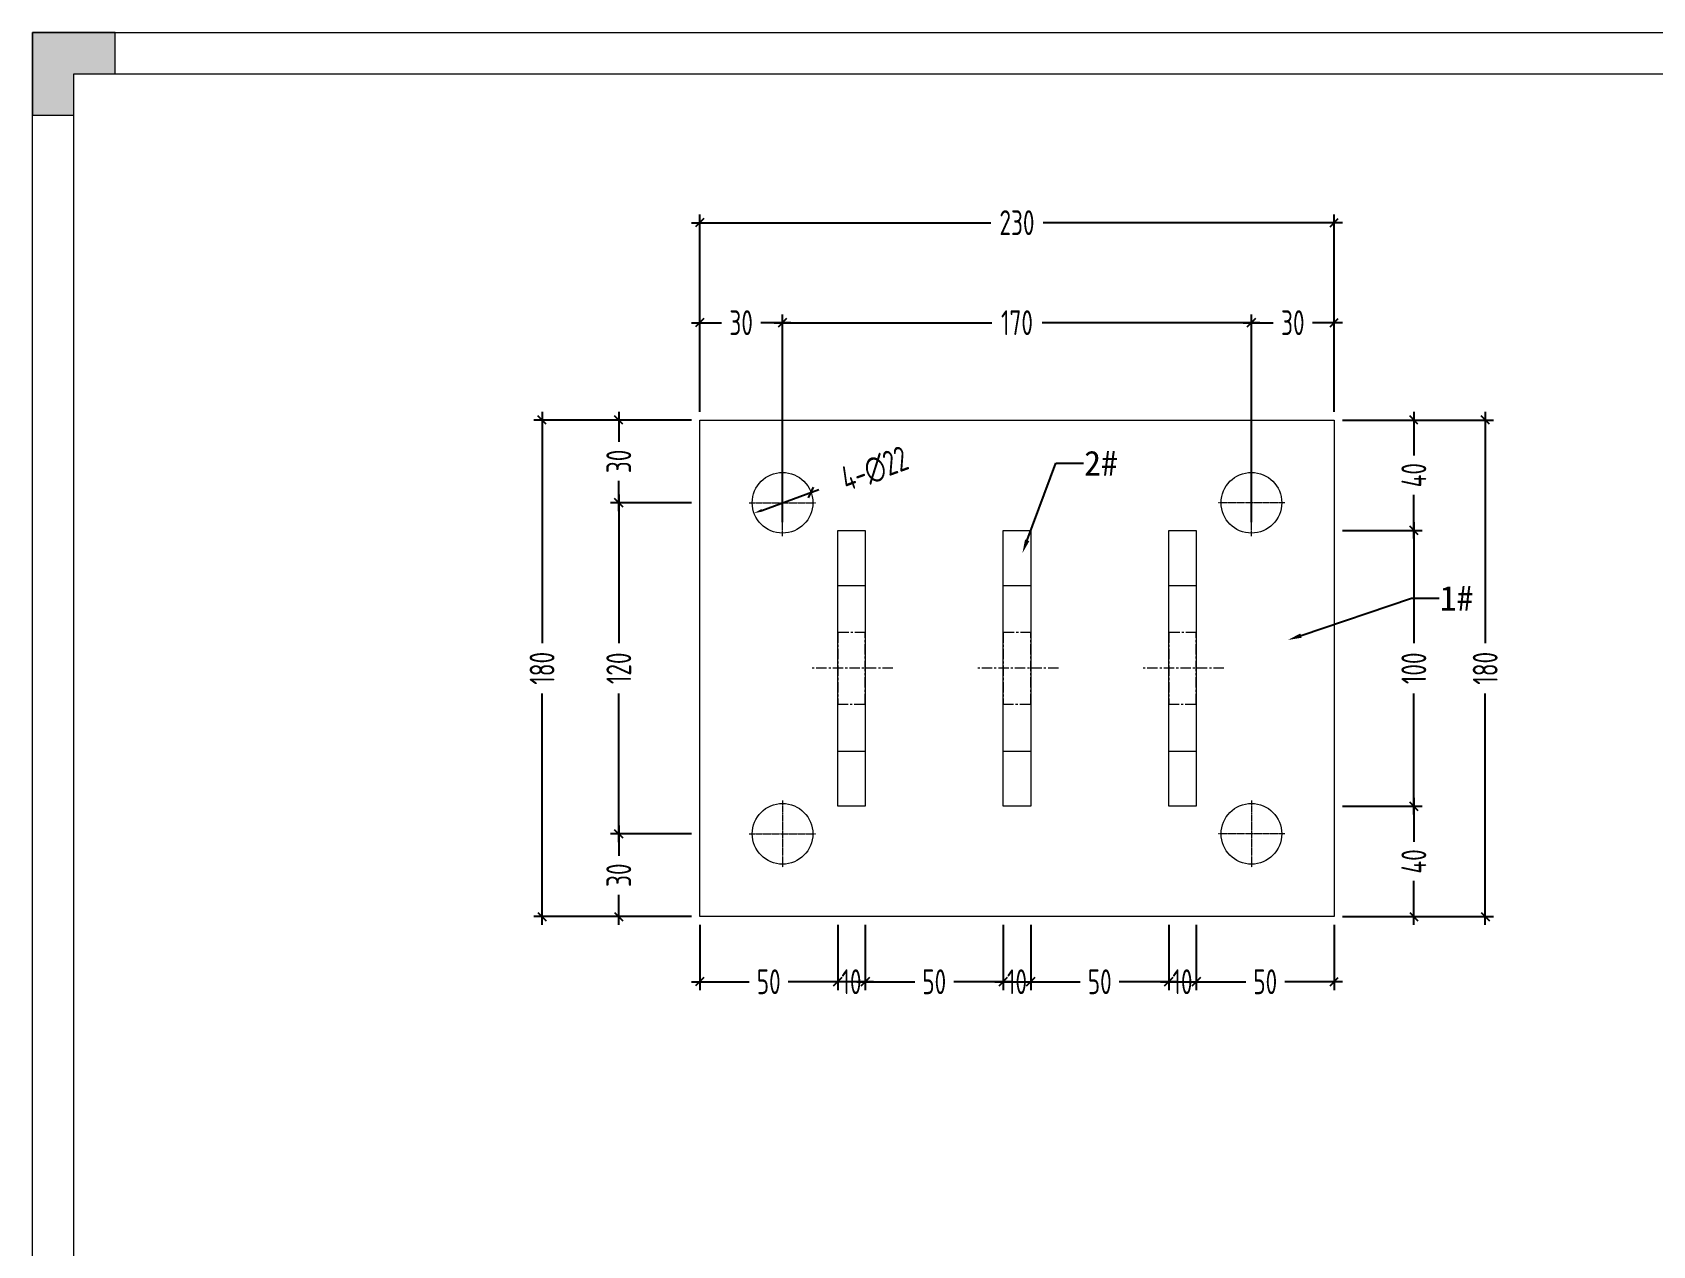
# Model space of a CAD drawing. Header units: millimetres. Extents: x 4 to 2106212, y -117026 to 198097.
# Drawn here: x 2095112 to 2095700, y 189599 to 190038 of the extents above; entities that cross this region are included whole.
import ezdxf
from ezdxf import colors
from ezdxf.entities.mleader import LeaderData, LeaderLine
from ezdxf.math import Vec2, Vec3

# ---------------------------------------------------------------- set-up
doc = ezdxf.new("R2010")
doc.units = ezdxf.units.MM
doc.linetypes.add('CENTER', pattern=[0.6, 0.375, -0.075, 0.075, -0.075])
doc.linetypes.add('CENTER2', pattern=[28.575, 19.05, -3.175, 3.175, -3.175])
doc.layers.add('HR-dimension', color=9, linetype='Continuous')
doc.layers.add('标注', color=9, linetype='Continuous')
for name, color, linetype, lineweight in [('加强板', 140, 'Continuous', 18), ('图框', 7, 'Continuous', 13), ('文本', 3, 'Continuous', 13), ('结构', 4, 'Continuous', 18), ('虚线', 1, 'CENTER2', 0)]:
    doc.layers.add(name, color=color, linetype=linetype, lineweight=lineweight)
doc.styles.add('Arial', font='arial.ttf')
doc.styles.add('hztxt', font='ros1.shx', dxfattribs={"width": 0.8, "bigfont": 'hztxt.shx'})
doc.dimstyles.new('DIM-3', dxfattribs={"dimscale": 3, "dimtxt": 3, "dimasz": 1, "dimexe": 1, "dimexo": 1, "dimgap": 1, "dimtad": 0, "dimdec": 1, "dimrnd": 0.0005, "dimzin": 9, "dimdsep": 46, "dimtxsty": 'hztxt', "dimblk": 'OBLIQUE', "dimcen": 0, "dimdle": 1, "dimclrd": 9, "dimclre": 9, "dimclrt": 2, "dimazin": 2, "dimtfac": 1, "dimtdec": 1, "dimtofl": 0, "dimtmove": 0, "dimatfit": 3, "dimfxl": 1, "dimarcsym": 2})
doc.dimstyles.new('HR-A3-DIM3', dxfattribs={"dimscale": 3, "dimtxt": 3, "dimasz": 1, "dimexe": 1, "dimexo": 1, "dimgap": 1, "dimtad": 1, "dimdec": 1, "dimdsep": 46, "dimtxsty": 'hztxt', "dimblk2": 'OBLIQUE', "dimsah": 1, "dimcen": 0, "dimdle": 1, "dimclrd": 9, "dimclre": 9, "dimclrt": 2, "dimadec": 1, "dimazin": 0, "dimtfac": 1, "dimtdec": 1, "dimtix": 1, "dimtmove": 2, "dimatfit": 3, "dimfxl": 1, "dimtfill": 1, "dimtolj": 1, "dimtzin": 0, "dimarcsym": 1})

# ---------------------------------------------------------------- blocks, each defined once
blk = doc.blocks.new('GW-TK')
at = {"layer": '图框', "linetype": 'Continuous', "lineweight": 0}
h = blk.add_hatch(color=256, dxfattribs=at)
h.dxf.hatch_style = 1
h.paths.add_polyline_path([(927183.55, 464715.01), (927183.55, 464705.01), (927188.55, 464705.01), (927188.55, 464710.01), (927193.56, 464710.01), (927193.56, 464715.01)])
blk.add_lwpolyline([(927188.55, 464705.01), (927188.55, 464710.01), (927193.56, 464710.01), (927193.56, 464715.01), (927183.55, 464715.01), (927183.55, 464705.01)], close=True, dxfattribs=at)
at = {"layer": '图框'}
for points in [[(927183.55, 464715.01), (927603.55, 464715.01), (927603.55, 464418.01), (927183.55, 464418.01)], [(927188.55, 464710.01), (927598.55, 464710.01), (927598.55, 464423.01), (927188.55, 464423.01)]]:
    blk.add_lwpolyline(points, close=True, dxfattribs=at)
blk = doc.blocks.new('_Oblique')
at = {"color": 0, "linetype": 'ByBlock', "lineweight": -2}
blk.add_line((-0.5, -0.5), (0.5, 0.5), dxfattribs=at)
blk = doc.blocks.new('*D1772')
at = {"layer": 'Defpoints', "color": 0, "ltscale": 10, "transparency": 16777216}
for p in [(2095354.14, 189897.82), (2095324.78, 189867.82), (2095354.14, 189867.82)]:
    blk.add_point(p, dxfattribs=at)
at = {"layer": 'HR-dimension', "color": 9, "lineweight": -2, "ltscale": 10, "transparency": 16777216}
for p, q in [((2095324.78, 189900.82), (2095324.78, 189889.9)), ((2095351.14, 189897.82), (2095321.78, 189897.82)), ((2095324.78, 189864.82), (2095324.78, 189875.74)), ((2095351.14, 189867.82), (2095321.78, 189867.82))]:
    blk.add_line(p, q, dxfattribs=at)
at = {"layer": 'HR-dimension', "color": 9, "lineweight": -2, "ltscale": 10, "transparency": 16777216, "xscale": 3, "yscale": 3, "zscale": 3}
for p, rotation in [((2095324.78, 189897.82), 90), ((2095324.78, 189867.82), 270)]:
    blk.add_blockref('_Oblique', p, dxfattribs=dict(at, rotation=rotation))
at = {"layer": 'HR-dimension', "color": 2, "ltscale": 10, "transparency": 16777216, "insert": (2095324.78, 189882.82), "char_height": 9, "attachment_point": 5, "rotation": 90, "style": 'hztxt'}
blk.add_mtext('30', dxfattribs=at)
blk = doc.blocks.new('*D1766')
at = {"layer": 'Defpoints', "color": 0, "ltscale": 10, "transparency": 16777216}
for p in [(2095354.14, 189867.82), (2095324.78, 189747.82), (2095354.14, 189747.82)]:
    blk.add_point(p, dxfattribs=at)
at = {"layer": 'HR-dimension', "color": 9, "lineweight": -2, "ltscale": 10, "transparency": 16777216}
for p, q in [((2095351.14, 189867.82), (2095321.78, 189867.82)), ((2095324.78, 189870.82), (2095324.78, 189816.94)), ((2095324.78, 189744.82), (2095324.78, 189798.7)), ((2095351.14, 189747.82), (2095321.78, 189747.82))]:
    blk.add_line(p, q, dxfattribs=at)
at = {"layer": 'HR-dimension', "color": 9, "lineweight": -2, "ltscale": 10, "transparency": 16777216, "xscale": 3, "yscale": 3, "zscale": 3}
for p, rotation in [((2095324.78, 189867.82), 90), ((2095324.78, 189747.82), 270)]:
    blk.add_blockref('_Oblique', p, dxfattribs=dict(at, rotation=rotation))
at = {"layer": 'HR-dimension', "color": 2, "ltscale": 10, "transparency": 16777216, "insert": (2095324.78, 189807.82), "char_height": 9, "attachment_point": 5, "rotation": 90, "style": 'hztxt'}
blk.add_mtext('120', dxfattribs=at)
blk = doc.blocks.new('*D1773')
at = {"layer": 'Defpoints', "color": 0, "ltscale": 10, "transparency": 16777216}
for p in [(2095354.14, 189747.82), (2095324.78, 189717.82), (2095354.14, 189717.82)]:
    blk.add_point(p, dxfattribs=at)
at = {"layer": 'HR-dimension', "color": 9, "lineweight": -2, "ltscale": 10, "transparency": 16777216}
for p, q in [((2095351.14, 189747.82), (2095321.78, 189747.82)), ((2095324.78, 189750.82), (2095324.78, 189739.9)), ((2095324.78, 189714.82), (2095324.78, 189725.74)), ((2095351.14, 189717.82), (2095321.78, 189717.82))]:
    blk.add_line(p, q, dxfattribs=at)
at = {"layer": 'HR-dimension', "color": 9, "lineweight": -2, "ltscale": 10, "transparency": 16777216, "xscale": 3, "yscale": 3, "zscale": 3}
for p, rotation in [((2095324.78, 189747.82), 90), ((2095324.78, 189717.82), 270)]:
    blk.add_blockref('_Oblique', p, dxfattribs=dict(at, rotation=rotation))
at = {"layer": 'HR-dimension', "color": 2, "ltscale": 10, "transparency": 16777216, "insert": (2095324.78, 189732.82), "char_height": 9, "attachment_point": 5, "rotation": 90, "style": 'hztxt'}
blk.add_mtext('30', dxfattribs=at)
blk = doc.blocks.new('*D1774')
at = {"layer": 'Defpoints', "color": 0, "ltscale": 10, "transparency": 16777216}
for p in [(2095296.97, 189897.82), (2095354.14, 189897.82), (2095354.14, 189717.82)]:
    blk.add_point(p, dxfattribs=at)
at = {"layer": 'HR-dimension', "color": 9, "lineweight": -2, "ltscale": 10, "transparency": 16777216}
for p, q in [((2095296.97, 189900.82), (2095296.97, 189816.94)), ((2095351.14, 189897.82), (2095293.97, 189897.82)), ((2095296.97, 189714.82), (2095296.97, 189798.7)), ((2095351.14, 189717.82), (2095293.97, 189717.82))]:
    blk.add_line(p, q, dxfattribs=at)
at = {"layer": 'HR-dimension', "color": 9, "lineweight": -2, "ltscale": 10, "transparency": 16777216, "xscale": 3, "yscale": 3, "zscale": 3}
for p, rotation in [((2095296.97, 189897.82), 90), ((2095296.97, 189717.82), 270)]:
    blk.add_blockref('_Oblique', p, dxfattribs=dict(at, rotation=rotation))
at = {"layer": 'HR-dimension', "color": 2, "ltscale": 10, "transparency": 16777216, "insert": (2095296.97, 189807.82), "char_height": 9, "attachment_point": 5, "rotation": 90, "style": 'hztxt'}
blk.add_mtext('180', dxfattribs=at)
blk = doc.blocks.new('*D1767')
at = {"layer": 'Defpoints', "color": 0, "ltscale": 10, "transparency": 16777216}
for p in [(2095384.14, 189933.1), (2095354.14, 189897.82), (2095384.14, 189857.82)]:
    blk.add_point(p, dxfattribs=at)
at = {"layer": 'HR-dimension', "color": 9, "lineweight": -2, "ltscale": 10, "transparency": 16777216}
for p, q in [((2095354.14, 189900.82), (2095354.14, 189936.1)), ((2095384.14, 189860.82), (2095384.14, 189936.1)), ((2095351.14, 189933.1), (2095362.06, 189933.1)), ((2095387.14, 189933.1), (2095376.22, 189933.1))]:
    blk.add_line(p, q, dxfattribs=at)
at = {"layer": 'HR-dimension', "color": 9, "lineweight": -2, "ltscale": 10, "transparency": 16777216, "xscale": 3, "yscale": 3, "zscale": 3, "rotation": 180}
blk.add_blockref('_Oblique', (2095354.14, 189933.1), dxfattribs=at)
at = {"layer": 'HR-dimension', "color": 9, "lineweight": -2, "ltscale": 10, "transparency": 16777216, "xscale": 3, "yscale": 3, "zscale": 3}
blk.add_blockref('_Oblique', (2095384.14, 189933.1), dxfattribs=at)
at = {"layer": 'HR-dimension', "color": 2, "ltscale": 10, "transparency": 16777216, "insert": (2095369.14, 189933.1), "char_height": 9, "attachment_point": 5, "style": 'hztxt'}
blk.add_mtext('30', dxfattribs=at)
blk = doc.blocks.new('*D1768')
at = {"layer": 'Defpoints', "color": 0, "ltscale": 10, "transparency": 16777216}
for p in [(2095554.14, 189933.1), (2095384.14, 189857.82), (2095554.14, 189857.82)]:
    blk.add_point(p, dxfattribs=at)
at = {"layer": 'HR-dimension', "color": 9, "lineweight": -2, "ltscale": 10, "transparency": 16777216}
for p, q in [((2095384.14, 189860.82), (2095384.14, 189936.1)), ((2095554.14, 189860.82), (2095554.14, 189936.1)), ((2095381.14, 189933.1), (2095460.02, 189933.1)), ((2095557.14, 189933.1), (2095478.26, 189933.1))]:
    blk.add_line(p, q, dxfattribs=at)
at = {"layer": 'HR-dimension', "color": 9, "lineweight": -2, "ltscale": 10, "transparency": 16777216, "xscale": 3, "yscale": 3, "zscale": 3, "rotation": 180}
blk.add_blockref('_Oblique', (2095384.14, 189933.1), dxfattribs=at)
at = {"layer": 'HR-dimension', "color": 9, "lineweight": -2, "ltscale": 10, "transparency": 16777216, "xscale": 3, "yscale": 3, "zscale": 3}
blk.add_blockref('_Oblique', (2095554.14, 189933.1), dxfattribs=at)
at = {"layer": 'HR-dimension', "color": 2, "ltscale": 10, "transparency": 16777216, "insert": (2095469.14, 189933.1), "char_height": 9, "attachment_point": 5, "style": 'hztxt'}
blk.add_mtext('170', dxfattribs=at)
blk = doc.blocks.new('*D1775')
at = {"layer": 'Defpoints', "color": 0, "ltscale": 10, "transparency": 16777216}
for p in [(2095584.14, 189933.1), (2095584.14, 189897.82), (2095554.14, 189857.82)]:
    blk.add_point(p, dxfattribs=at)
at = {"layer": 'HR-dimension', "color": 9, "lineweight": -2, "ltscale": 10, "transparency": 16777216}
for p, q in [((2095554.14, 189860.82), (2095554.14, 189936.1)), ((2095584.14, 189900.82), (2095584.14, 189936.1)), ((2095551.14, 189933.1), (2095562.06, 189933.1)), ((2095587.14, 189933.1), (2095576.22, 189933.1))]:
    blk.add_line(p, q, dxfattribs=at)
at = {"layer": 'HR-dimension', "color": 9, "lineweight": -2, "ltscale": 10, "transparency": 16777216, "xscale": 3, "yscale": 3, "zscale": 3, "rotation": 180}
blk.add_blockref('_Oblique', (2095554.14, 189933.1), dxfattribs=at)
at = {"layer": 'HR-dimension', "color": 9, "lineweight": -2, "ltscale": 10, "transparency": 16777216, "xscale": 3, "yscale": 3, "zscale": 3}
blk.add_blockref('_Oblique', (2095584.14, 189933.1), dxfattribs=at)
at = {"layer": 'HR-dimension', "color": 2, "ltscale": 10, "transparency": 16777216, "insert": (2095569.14, 189933.1), "char_height": 9, "attachment_point": 5, "style": 'hztxt'}
blk.add_mtext('30', dxfattribs=at)
blk = doc.blocks.new('*D1776')
at = {"layer": 'Defpoints', "color": 0, "ltscale": 10, "transparency": 16777216}
for p in [(2095354.14, 189969.35), (2095354.14, 189897.82), (2095584.14, 189897.82)]:
    blk.add_point(p, dxfattribs=at)
at = {"layer": 'HR-dimension', "color": 9, "lineweight": -2, "ltscale": 10, "transparency": 16777216}
for p, q in [((2095354.14, 189900.82), (2095354.14, 189972.35)), ((2095584.14, 189900.82), (2095584.14, 189972.35)), ((2095351.14, 189969.35), (2095459.66, 189969.35)), ((2095587.14, 189969.35), (2095478.62, 189969.35))]:
    blk.add_line(p, q, dxfattribs=at)
at = {"layer": 'HR-dimension', "color": 9, "lineweight": -2, "ltscale": 10, "transparency": 16777216, "xscale": 3, "yscale": 3, "zscale": 3, "rotation": 180}
blk.add_blockref('_Oblique', (2095354.14, 189969.35), dxfattribs=at)
at = {"layer": 'HR-dimension', "color": 9, "lineweight": -2, "ltscale": 10, "transparency": 16777216, "xscale": 3, "yscale": 3, "zscale": 3}
blk.add_blockref('_Oblique', (2095584.14, 189969.35), dxfattribs=at)
at = {"layer": 'HR-dimension', "color": 2, "ltscale": 10, "transparency": 16777216, "insert": (2095469.14, 189969.35), "char_height": 9, "attachment_point": 5, "style": 'hztxt'}
blk.add_mtext('230', dxfattribs=at)
blk = doc.blocks.new('*D1781')
at = {"layer": 'Defpoints', "color": 0, "ltscale": 10, "transparency": 16777216}
for p in [(2095394.48, 189871.59), (2095373.81, 189864.05)]:
    blk.add_point(p, dxfattribs=at)
at = {"layer": 'HR-dimension', "color": 9, "lineweight": -2, "ltscale": 10, "transparency": 16777216}
blk.add_line((2095376.63, 189865.08), (2095397.3, 189872.62), dxfattribs=at)
at = {"layer": 'HR-dimension', "color": 9, "ltscale": 10, "transparency": 16777216}
blk.add_solid([(2095376.46, 189865.55), (2095376.8, 189864.61), (2095373.81, 189864.05)], dxfattribs=at)
at = {"layer": 'HR-dimension', "color": 9, "lineweight": -2, "ltscale": 10, "transparency": 16777216, "xscale": 3, "yscale": 3, "zscale": 3, "rotation": 20.04187993597852}
blk.add_blockref('_Oblique', (2095394.48, 189871.59), dxfattribs=at)
at = {"layer": 'HR-dimension', "color": 2, "ltscale": 10, "transparency": 16777216, "insert": (2095417.54, 189880), "char_height": 9, "attachment_point": 5, "rotation": 20.04188, "style": 'hztxt', "bg_fill": 3, "box_fill_scale": 1.1, "bg_fill_color": 256, "bg_fill_true_color": 13158600, "bg_fill_transparency": 0}
blk.add_mtext('\\A1;4-∅22', dxfattribs=at)
blk = doc.blocks.new('*D1771')
at = {"layer": 'Defpoints', "color": 0, "ltscale": 10, "transparency": 16777216}
for p in [(2095354.14, 189717.82), (2095404.14, 189717.82), (2095354.14, 189694.2)]:
    blk.add_point(p, dxfattribs=at)
at = {"layer": 'HR-dimension', "color": 9, "lineweight": -2, "ltscale": 10, "transparency": 16777216}
for p, q in [((2095354.14, 189714.82), (2095354.14, 189691.2)), ((2095404.14, 189714.82), (2095404.14, 189691.2)), ((2095351.14, 189694.2), (2095372.06, 189694.2)), ((2095407.14, 189694.2), (2095386.22, 189694.2))]:
    blk.add_line(p, q, dxfattribs=at)
at = {"layer": 'HR-dimension', "color": 9, "lineweight": -2, "ltscale": 10, "transparency": 16777216, "xscale": 3, "yscale": 3, "zscale": 3, "rotation": 180}
blk.add_blockref('_Oblique', (2095354.14, 189694.2), dxfattribs=at)
at = {"layer": 'HR-dimension', "color": 9, "lineweight": -2, "ltscale": 10, "transparency": 16777216, "xscale": 3, "yscale": 3, "zscale": 3}
blk.add_blockref('_Oblique', (2095404.14, 189694.2), dxfattribs=at)
at = {"layer": 'HR-dimension', "color": 2, "ltscale": 10, "transparency": 16777216, "insert": (2095379.14, 189694.2), "char_height": 9, "attachment_point": 5, "style": 'hztxt'}
blk.add_mtext('50', dxfattribs=at)
blk = doc.blocks.new('*D1759')
at = {"layer": 'Defpoints', "color": 0, "ltscale": 10, "transparency": 16777216}
for p in [(2095414.14, 189717.82), (2095464.14, 189717.82), (2095464.14, 189694.2)]:
    blk.add_point(p, dxfattribs=at)
at = {"layer": 'HR-dimension', "color": 9, "lineweight": -2, "ltscale": 10, "transparency": 16777216}
for p, q in [((2095414.14, 189714.82), (2095414.14, 189691.2)), ((2095464.14, 189714.82), (2095464.14, 189691.2)), ((2095411.14, 189694.2), (2095432.06, 189694.2)), ((2095467.14, 189694.2), (2095446.22, 189694.2))]:
    blk.add_line(p, q, dxfattribs=at)
at = {"layer": 'HR-dimension', "color": 9, "lineweight": -2, "ltscale": 10, "transparency": 16777216, "xscale": 3, "yscale": 3, "zscale": 3, "rotation": 180}
blk.add_blockref('_Oblique', (2095414.14, 189694.2), dxfattribs=at)
at = {"layer": 'HR-dimension', "color": 9, "lineweight": -2, "ltscale": 10, "transparency": 16777216, "xscale": 3, "yscale": 3, "zscale": 3}
blk.add_blockref('_Oblique', (2095464.14, 189694.2), dxfattribs=at)
at = {"layer": 'HR-dimension', "color": 2, "ltscale": 10, "transparency": 16777216, "insert": (2095439.14, 189694.2), "char_height": 9, "attachment_point": 5, "style": 'hztxt'}
blk.add_mtext('50', dxfattribs=at)
blk = doc.blocks.new('*D1760')
at = {"layer": 'Defpoints', "color": 0, "ltscale": 10, "transparency": 16777216}
for p in [(2095534.14, 189717.82), (2095584.14, 189717.82), (2095584.14, 189694.2)]:
    blk.add_point(p, dxfattribs=at)
at = {"layer": 'HR-dimension', "color": 9, "lineweight": -2, "ltscale": 10, "transparency": 16777216}
for p, q in [((2095534.14, 189714.82), (2095534.14, 189691.2)), ((2095584.14, 189714.82), (2095584.14, 189691.2)), ((2095531.14, 189694.2), (2095552.06, 189694.2)), ((2095587.14, 189694.2), (2095566.22, 189694.2))]:
    blk.add_line(p, q, dxfattribs=at)
at = {"layer": 'HR-dimension', "color": 9, "lineweight": -2, "ltscale": 10, "transparency": 16777216, "xscale": 3, "yscale": 3, "zscale": 3, "rotation": 180}
blk.add_blockref('_Oblique', (2095534.14, 189694.2), dxfattribs=at)
at = {"layer": 'HR-dimension', "color": 9, "lineweight": -2, "ltscale": 10, "transparency": 16777216, "xscale": 3, "yscale": 3, "zscale": 3}
blk.add_blockref('_Oblique', (2095584.14, 189694.2), dxfattribs=at)
at = {"layer": 'HR-dimension', "color": 2, "ltscale": 10, "transparency": 16777216, "insert": (2095559.14, 189694.2), "char_height": 9, "attachment_point": 5, "style": 'hztxt'}
blk.add_mtext('50', dxfattribs=at)
blk = doc.blocks.new('*D1797')
at = {"color": 9, "lineweight": -2, "transparency": 16777216}
for p, q in [((2095613.02, 189860.82), (2095613.02, 189816.94)), ((2095587.14, 189857.82), (2095616.02, 189857.82)), ((2095613.02, 189754.82), (2095613.02, 189798.7)), ((2095587.14, 189757.82), (2095616.02, 189757.82))]:
    blk.add_line(p, q, dxfattribs=at)
at = {"layer": 'Defpoints', "color": 0, "transparency": 16777216}
for p in [(2095584.14, 189857.82), (2095584.14, 189757.82), (2095613.02, 189757.82)]:
    blk.add_point(p, dxfattribs=at)
at = {"color": 9, "lineweight": -2, "transparency": 16777216, "xscale": 3, "yscale": 3, "zscale": 3}
for p, rotation in [((2095613.02, 189857.82), 90), ((2095613.02, 189757.82), 270)]:
    blk.add_blockref('_Oblique', p, dxfattribs=dict(at, rotation=rotation))
at = {"color": 2, "transparency": 16777216, "insert": (2095613.02, 189807.82), "char_height": 9, "attachment_point": 5, "rotation": 90, "style": 'hztxt'}
blk.add_mtext('100', dxfattribs=at)
blk = doc.blocks.new('*D1796')
at = {"color": 9, "lineweight": -2, "transparency": 16777216}
for p, q in [((2095613.02, 189900.82), (2095613.02, 189884.9)), ((2095587.14, 189897.82), (2095616.02, 189897.82)), ((2095613.02, 189854.82), (2095613.02, 189870.74)), ((2095587.14, 189857.82), (2095616.02, 189857.82))]:
    blk.add_line(p, q, dxfattribs=at)
at = {"layer": 'Defpoints', "color": 0, "transparency": 16777216}
for p in [(2095584.14, 189897.82), (2095613.02, 189897.82), (2095584.14, 189857.82)]:
    blk.add_point(p, dxfattribs=at)
at = {"color": 9, "lineweight": -2, "transparency": 16777216, "xscale": 3, "yscale": 3, "zscale": 3}
for p, rotation in [((2095613.02, 189897.82), 90), ((2095613.02, 189857.82), 270)]:
    blk.add_blockref('_Oblique', p, dxfattribs=dict(at, rotation=rotation))
at = {"color": 2, "transparency": 16777216, "insert": (2095613.02, 189877.82), "char_height": 9, "attachment_point": 5, "rotation": 90, "style": 'hztxt'}
blk.add_mtext('40', dxfattribs=at)
blk = doc.blocks.new('*D1795')
at = {"color": 9, "lineweight": -2, "transparency": 16777216}
for p, q in [((2095613.02, 189760.82), (2095613.02, 189744.9)), ((2095587.14, 189757.82), (2095616.02, 189757.82)), ((2095613.02, 189714.82), (2095613.02, 189730.74)), ((2095587.14, 189717.82), (2095616.02, 189717.82))]:
    blk.add_line(p, q, dxfattribs=at)
at = {"layer": 'Defpoints', "color": 0, "transparency": 16777216}
for p in [(2095584.14, 189757.82), (2095584.14, 189717.82), (2095613.02, 189717.82)]:
    blk.add_point(p, dxfattribs=at)
at = {"color": 9, "lineweight": -2, "transparency": 16777216, "xscale": 3, "yscale": 3, "zscale": 3}
for p, rotation in [((2095613.02, 189757.82), 90), ((2095613.02, 189717.82), 270)]:
    blk.add_blockref('_Oblique', p, dxfattribs=dict(at, rotation=rotation))
at = {"color": 2, "transparency": 16777216, "insert": (2095613.02, 189737.82), "char_height": 9, "attachment_point": 5, "rotation": 90, "style": 'hztxt'}
blk.add_mtext('40', dxfattribs=at)
blk = doc.blocks.new('*D1794')
at = {"color": 9, "lineweight": -2, "transparency": 16777216}
for p, q in [((2095638.89, 189900.82), (2095638.89, 189816.94)), ((2095587.14, 189897.82), (2095641.89, 189897.82)), ((2095638.89, 189714.82), (2095638.89, 189798.7)), ((2095587.14, 189717.82), (2095641.89, 189717.82))]:
    blk.add_line(p, q, dxfattribs=at)
at = {"layer": 'Defpoints', "color": 0, "transparency": 16777216}
for p in [(2095584.14, 189897.82), (2095584.14, 189717.82), (2095638.89, 189717.82)]:
    blk.add_point(p, dxfattribs=at)
at = {"color": 9, "lineweight": -2, "transparency": 16777216, "xscale": 3, "yscale": 3, "zscale": 3}
for p, rotation in [((2095638.89, 189897.82), 90), ((2095638.89, 189717.82), 270)]:
    blk.add_blockref('_Oblique', p, dxfattribs=dict(at, rotation=rotation))
at = {"color": 2, "transparency": 16777216, "insert": (2095638.89, 189807.82), "char_height": 9, "attachment_point": 5, "rotation": 90, "style": 'hztxt'}
blk.add_mtext('180', dxfattribs=at)
blk = doc.blocks.new('*D1798')
at = {"layer": 'Defpoints', "color": 0, "ltscale": 10, "transparency": 16777216}
for p in [(2095474.14, 189717.82), (2095524.14, 189717.82), (2095524.14, 189694.2)]:
    blk.add_point(p, dxfattribs=at)
at = {"layer": 'HR-dimension', "color": 9, "lineweight": -2, "ltscale": 10, "transparency": 16777216}
for p, q in [((2095474.14, 189714.82), (2095474.14, 189691.2)), ((2095524.14, 189714.82), (2095524.14, 189691.2)), ((2095471.14, 189694.2), (2095492.06, 189694.2)), ((2095527.14, 189694.2), (2095506.22, 189694.2))]:
    blk.add_line(p, q, dxfattribs=at)
at = {"layer": 'HR-dimension', "color": 9, "lineweight": -2, "ltscale": 10, "transparency": 16777216, "xscale": 3, "yscale": 3, "zscale": 3, "rotation": 180}
blk.add_blockref('_Oblique', (2095474.14, 189694.2), dxfattribs=at)
at = {"layer": 'HR-dimension', "color": 9, "lineweight": -2, "ltscale": 10, "transparency": 16777216, "xscale": 3, "yscale": 3, "zscale": 3}
blk.add_blockref('_Oblique', (2095524.14, 189694.2), dxfattribs=at)
at = {"layer": 'HR-dimension', "color": 2, "ltscale": 10, "transparency": 16777216, "insert": (2095499.14, 189694.2), "char_height": 9, "attachment_point": 5, "style": 'hztxt'}
blk.add_mtext('50', dxfattribs=at)
blk = doc.blocks.new('*D1799')
at = {"color": 9, "lineweight": -2, "transparency": 16777216}
for p, q in [((2095404.14, 189714.82), (2095404.14, 189691.2)), ((2095414.14, 189714.82), (2095414.14, 189691.2)), ((2095417.14, 189694.2), (2095401.14, 189694.2))]:
    blk.add_line(p, q, dxfattribs=at)
at = {"layer": 'Defpoints', "color": 0, "transparency": 16777216}
for p in [(2095404.14, 189717.82), (2095414.14, 189717.82), (2095404.14, 189694.2)]:
    blk.add_point(p, dxfattribs=at)
at = {"color": 9, "lineweight": -2, "transparency": 16777216, "xscale": 3, "yscale": 3, "zscale": 3, "rotation": 180}
blk.add_blockref('_Oblique', (2095404.14, 189694.2), dxfattribs=at)
at = {"color": 9, "lineweight": -2, "transparency": 16777216, "xscale": 3, "yscale": 3, "zscale": 3}
blk.add_blockref('_Oblique', (2095414.14, 189694.2), dxfattribs=at)
at = {"color": 2, "transparency": 16777216, "insert": (2095409.14, 189694.2), "char_height": 9, "attachment_point": 5, "style": 'hztxt'}
blk.add_mtext('10', dxfattribs=at)
blk = doc.blocks.new('*D1800')
at = {"color": 9, "lineweight": -2, "transparency": 16777216}
for p, q in [((2095464.14, 189714.82), (2095464.14, 189691.2)), ((2095474.14, 189714.82), (2095474.14, 189691.2)), ((2095461.14, 189694.2), (2095477.14, 189694.2))]:
    blk.add_line(p, q, dxfattribs=at)
at = {"layer": 'Defpoints', "color": 0, "transparency": 16777216}
for p in [(2095464.14, 189717.82), (2095474.14, 189717.82), (2095474.14, 189694.2)]:
    blk.add_point(p, dxfattribs=at)
at = {"color": 9, "lineweight": -2, "transparency": 16777216, "xscale": 3, "yscale": 3, "zscale": 3, "rotation": 180}
blk.add_blockref('_Oblique', (2095464.14, 189694.2), dxfattribs=at)
at = {"color": 9, "lineweight": -2, "transparency": 16777216, "xscale": 3, "yscale": 3, "zscale": 3}
blk.add_blockref('_Oblique', (2095474.14, 189694.2), dxfattribs=at)
at = {"color": 2, "transparency": 16777216, "insert": (2095469.14, 189694.2), "char_height": 9, "attachment_point": 5, "style": 'hztxt'}
blk.add_mtext('10', dxfattribs=at)
blk = doc.blocks.new('*D1801')
at = {"color": 9, "lineweight": -2, "transparency": 16777216}
for p, q in [((2095524.14, 189714.82), (2095524.14, 189691.2)), ((2095534.14, 189714.82), (2095534.14, 189691.2)), ((2095521.14, 189694.2), (2095537.14, 189694.2))]:
    blk.add_line(p, q, dxfattribs=at)
at = {"layer": 'Defpoints', "color": 0, "transparency": 16777216}
for p in [(2095524.14, 189717.82), (2095534.14, 189717.82), (2095534.14, 189694.2)]:
    blk.add_point(p, dxfattribs=at)
at = {"color": 9, "lineweight": -2, "transparency": 16777216, "xscale": 3, "yscale": 3, "zscale": 3, "rotation": 180}
blk.add_blockref('_Oblique', (2095524.14, 189694.2), dxfattribs=at)
at = {"color": 9, "lineweight": -2, "transparency": 16777216, "xscale": 3, "yscale": 3, "zscale": 3}
blk.add_blockref('_Oblique', (2095534.14, 189694.2), dxfattribs=at)
at = {"color": 2, "transparency": 16777216, "insert": (2095529.14, 189694.2), "char_height": 9, "attachment_point": 5, "style": 'hztxt'}
blk.add_mtext('10', dxfattribs=at)

msp = doc.modelspace()

# ---------------------------------------------------------------- linework, layer by layer
at = {"layer": '加强板', "color": 3}
for points in [[(2095404.1441, 189857.822), (2095414.1441, 189857.822), (2095414.1441, 189757.822), (2095404.1441, 189757.822)], [(2095464.1441, 189857.822), (2095474.1441, 189857.822), (2095474.1441, 189757.822), (2095464.1441, 189757.822)], [(2095524.1441, 189857.822), (2095534.1441, 189857.822), (2095534.1441, 189757.822), (2095524.1441, 189757.822)]]:
    msp.add_lwpolyline(points, close=True, dxfattribs=at)
for points in [[(2095404.1441, 189837.822), (2095414.1441, 189837.822)], [(2095464.1441, 189837.822), (2095474.1441, 189837.822)], [(2095524.1441, 189837.822), (2095534.1441, 189837.822)], [(2095404.1441, 189777.822), (2095414.1441, 189777.822)], [(2095464.1441, 189777.822), (2095474.1441, 189777.822)], [(2095524.1441, 189777.822), (2095534.1441, 189777.822)]]:
    msp.add_lwpolyline(points, dxfattribs=at)
at = {"layer": '结构', "color": 1, "linetype": 'CENTER', "ltscale": 0.44}
for p, q in [((2095384.1441, 189855.722), (2095384.1441, 189879.922)), ((2095554.1441, 189855.722), (2095554.1441, 189879.922)), ((2095372.0441, 189867.822), (2095396.2441, 189867.822)), ((2095566.2441, 189867.822), (2095542.0441, 189867.822)), ((2095384.1441, 189759.922), (2095384.1441, 189735.722)), ((2095554.1441, 189759.922), (2095554.1441, 189735.722)), ((2095372.0441, 189747.822), (2095396.2441, 189747.822)), ((2095566.2441, 189747.822), (2095542.0441, 189747.822))]:
    msp.add_line(p, q, dxfattribs=at)
at = {"layer": '结构', "color": 6}
msp.add_lwpolyline([(2095354.1441, 189897.822), (2095584.1441, 189897.822), (2095584.1441, 189717.822), (2095354.1441, 189717.822)], close=True, dxfattribs=at)
at = {"layer": '结构', "color": 4}
for centre in [(2095384.1441, 189867.822), (2095554.1441, 189867.822), (2095384.1441, 189747.822), (2095554.1441, 189747.822)]:
    msp.add_circle(centre, 11, dxfattribs=at)
at = {"layer": '虚线', "color": 1, "linetype": 'CENTER', "ltscale": 10}
for points in [[(2095414.1441, 189820.822), (2095404.1441, 189820.822), (2095404.1441, 189794.822), (2095414.1441, 189794.822)], [(2095474.1441, 189820.822), (2095464.1441, 189820.822), (2095464.1441, 189794.822), (2095474.1441, 189794.822)], [(2095534.1441, 189820.822), (2095524.1441, 189820.822), (2095524.1441, 189794.822), (2095534.1441, 189794.822)]]:
    msp.add_lwpolyline(points, close=True, dxfattribs=at)
for points in [[(2095424.1441, 189807.822), (2095394.1441, 189807.822)], [(2095484.1441, 189807.822), (2095454.1441, 189807.822)], [(2095544.1441, 189807.822), (2095514.1441, 189807.822)]]:
    msp.add_lwpolyline(points, dxfattribs=at)

# ---------------------------------------------------------------- block references
at = {"layer": '文本', "xscale": 3, "yscale": 3, "zscale": 3}
msp.add_blockref('GW-TK', (-686438.463, -1204106.72), dxfattribs=at)

# ---------------------------------------------------------------- dimensions: what is measured, and where the dimension line sits
for base, p1, p2, picture, middle in [((2095613.0161, 189897.822), (2095584.1441, 189857.822), (2095584.1441, 189897.822), '*D1796', (2095613.0161, 189877.822)), ((2095638.8906, 189717.822), (2095584.1441, 189897.822), (2095584.1441, 189717.822), '*D1794', (2095638.8906, 189807.822)), ((2095613.0161, 189757.822), (2095584.1441, 189857.822), (2095584.1441, 189757.822), '*D1797', (2095613.0161, 189807.822)), ((2095613.0161, 189717.822), (2095584.1441, 189757.822), (2095584.1441, 189717.822), '*D1795', (2095613.0161, 189737.822))]:
    dim = msp.add_linear_dim(base=base, p1=p1, p2=p2, angle=90, dimstyle='DIM-3')
    dim.commit()
    dim.dimension.update_dxf_attribs({"geometry": picture, "text_midpoint": middle})
for base, p1, p2, picture, middle in [((2095404.1441, 189694.2022), (2095414.1441, 189717.822), (2095404.1441, 189717.822), '*D1799', (2095409.1441, 189694.2022)), ((2095474.1441, 189694.2022), (2095464.1441, 189717.822), (2095474.1441, 189717.822), '*D1800', (2095469.1441, 189694.2022)), ((2095534.1441, 189694.2022), (2095524.1441, 189717.822), (2095534.1441, 189717.822), '*D1801', (2095529.1441, 189694.2022))]:
    dim = msp.add_linear_dim(base=base, p1=p1, p2=p2, dimstyle='DIM-3')
    dim.commit()
    dim.dimension.update_dxf_attribs({"geometry": picture, "text_midpoint": middle, "dimtype": 160})
at = {"layer": 'HR-dimension', "ltscale": 10}
for base, p1, p2, picture, middle in [((2095354.1441, 189969.352), (2095584.1441, 189897.822), (2095354.1441, 189897.822), '*D1776', (2095469.1441, 189969.352)), ((2095384.1441, 189933.1001), (2095354.1441, 189897.822), (2095384.1441, 189857.822), '*D1767', (2095369.1441, 189933.1001)), ((2095554.1441, 189933.1001), (2095384.1441, 189857.822), (2095554.1441, 189857.822), '*D1768', (2095469.1441, 189933.1001)), ((2095584.1441, 189933.1001), (2095554.1441, 189857.822), (2095584.1441, 189897.822), '*D1775', (2095569.1441, 189933.1001)), ((2095354.1441, 189694.2022), (2095404.1441, 189717.822), (2095354.1441, 189717.822), '*D1771', (2095379.1441, 189694.2022)), ((2095464.1441, 189694.2022), (2095414.1441, 189717.822), (2095464.1441, 189717.822), '*D1759', (2095439.1441, 189694.2022)), ((2095524.1441, 189694.2022), (2095474.1441, 189717.822), (2095524.1441, 189717.822), '*D1798', (2095499.1441, 189694.2022)), ((2095584.1441, 189694.2022), (2095534.1441, 189717.822), (2095584.1441, 189717.822), '*D1760', (2095559.1441, 189694.2022))]:
    dim = msp.add_linear_dim(base=base, p1=p1, p2=p2, dimstyle='DIM-3', dxfattribs=at)
    dim.commit()
    dim.dimension.update_dxf_attribs({"geometry": picture, "text_midpoint": middle})
for base, p1, p2, picture, middle in [((2095296.967, 189897.822), (2095354.1441, 189717.822), (2095354.1441, 189897.822), '*D1774', (2095296.967, 189807.822)), ((2095324.782, 189867.822), (2095354.1441, 189897.822), (2095354.1441, 189867.822), '*D1772', (2095324.782, 189882.822)), ((2095324.782, 189747.822), (2095354.1441, 189867.822), (2095354.1441, 189747.822), '*D1766', (2095324.782, 189807.822)), ((2095324.782, 189717.822), (2095354.1441, 189747.822), (2095354.1441, 189717.822), '*D1773', (2095324.782, 189732.822))]:
    dim = msp.add_linear_dim(base=base, p1=p1, p2=p2, angle=90, dimstyle='DIM-3', dxfattribs=at)
    dim.commit()
    dim.dimension.update_dxf_attribs({"geometry": picture, "text_midpoint": middle})

# ---------------------------------------------------------------- leaders
at = {"layer": '标注', "color": 6}
ml = msp.add_multileader_mtext('Standard', dxfattribs=at)
ml.set_content('{\\fSimSun|b0|i0|c134|p2;2#}', color=6, style='Arial')
ml.set_leader_properties(color=9)
ml.build(insert=Vec2(0, 0))
ml.multileader.update_dxf_attribs({"dogleg_length": 100, "arrow_head_size": 5})
ctx = ml.context
ctx.base_point, ctx.char_height, ctx.arrow_head_size, ctx.landing_gap_size, ctx.plane_origin = Vec3(2095493.2789, 189882.1802), 9, 5, 0.2, Vec3(2095413.3234, 320928.1869)
notes = []
notes.append((ctx, [(0, (1, 1, 0), (2095483.2789, 189882.1802), (1, 0), 10, [(0, [(2095471.0976, 189849.5402)], 0, [])])]))
ctx.mtext.insert, ctx.mtext.width, ctx.mtext.defined_height, ctx.mtext.flow_direction = Vec3(2095493.4789, 189886.6802), 100, 36.9267, 5
ml = msp.add_multileader_mtext('Standard', dxfattribs=at)
ml.set_content('{\\fSimSun|b0|i0|c134|p2;1#}', color=6, style='Arial')
ml.set_leader_properties(color=9)
ml.build(insert=Vec2(0, 0))
ml.multileader.update_dxf_attribs({"dogleg_length": 100, "arrow_head_size": 5})
ctx = ml.context
ctx.base_point, ctx.char_height, ctx.arrow_head_size, ctx.landing_gap_size, ctx.plane_origin = Vec3(2095622.1879, 189833.2067), 9, 5, 0.2, Vec3(2095562.3267, 320854.3773)
notes.append((ctx, [(0, (1, 1, 0), (2095612.1879, 189833.2067), (1, 0), 10, [(0, [(2095567.3797, 189818.0798)], 0, [])])]))
ctx.mtext.insert, ctx.mtext.width, ctx.mtext.defined_height, ctx.mtext.flow_direction = Vec3(2095622.3879, 189837.7067), 100, 36.9267, 5
for ctx, leaders in notes:
    for number, flags, end, landing, length, lines in leaders:
        leader = LeaderData()
        leader.index, (leader.has_last_leader_line, leader.has_dogleg_vector, leader.attachment_direction) = number, flags
        leader.last_leader_point, leader.dogleg_vector, leader.dogleg_length = Vec3(end), Vec3(landing), length
        for number, points, colour, breaks in lines:
            line = LeaderLine()
            line.index, line.vertices, line.color, line.breaks = number, Vec3.list(points), colors.encode_raw_color(colour), breaks
            leader.lines.append(line)
        ctx.leaders.append(leader)

# ---------------------------------------------------------------- next in the draw order: dimensions: what is measured, and where the dimension line sits
at = {"layer": 'HR-dimension', "ltscale": 10}
dim = msp.add_diameter_dim_2p(p1=(2095373.8102, 189864.0522), p2=(2095394.478, 189871.5917), text='4-<>', dimstyle='HR-A3-DIM3', dxfattribs=at)
dim.commit()
dim.dimension.update_dxf_attribs({"geometry": '*D1781', "text_midpoint": (2095417.5368, 189880.0036), "dimtype": 163})

doc.saveas('drawing.dxf')
